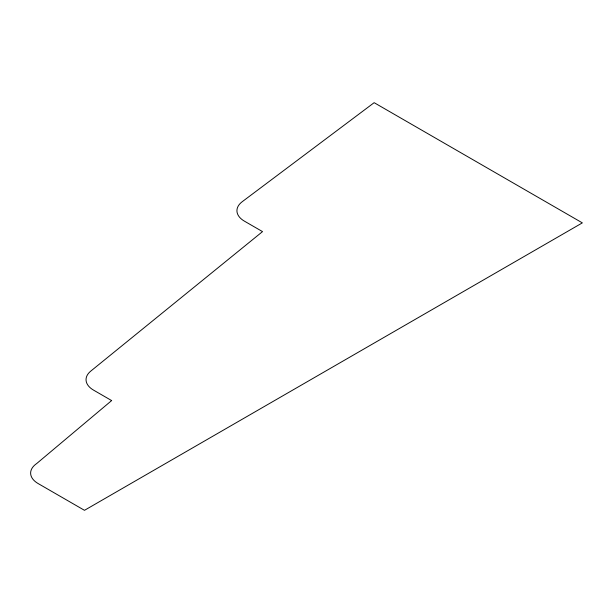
<?xml version="1.0" encoding="UTF-8"?>
<svg xmlns="http://www.w3.org/2000/svg" width="613" height="613" viewBox="0 0 613 613"><rect width="100%" height="100%" fill="white"/><g stroke="black" fill="none" stroke-linecap="round" stroke-linejoin="round"><path stroke-width="0.92" d="M111.643 400.573L36.688 463.551A25.6 14.781 0 0 0 38.129 483.55L84.487 510.322L582.35 222.879L374.152 102.677L242.281 201.662A25.6 14.781 0 0 0 244.426 221.155L262.533 231.607L90.778 371.103A25.6 14.781 0 0 0 93.544 390.121L111.643 400.573"/></g></svg>
